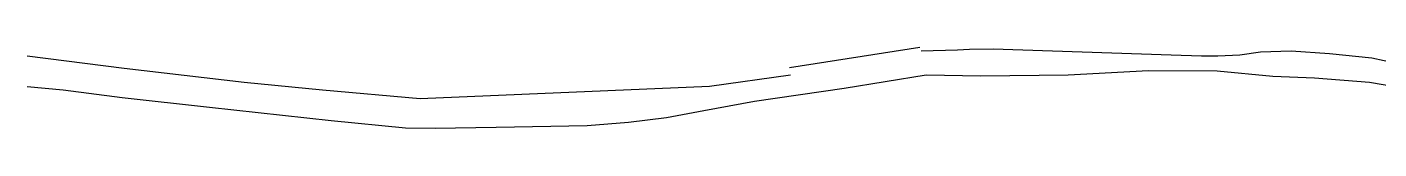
# Model space of a CAD drawing. Header units: millimetres. Extents: x 583 to 26013, y 350 to 21391.
# Drawn here: x 16091.2 to 16341.6, y 15001.8 to 15016.8 of the extents above; entities that cross this region are included whole.
import ezdxf

# ---------------------------------------------------------------- set-up
doc = ezdxf.new("R2010")
doc.units = ezdxf.units.MM
doc.layers.add('105-QUADRAS_ESTRADAS', color=80, linetype='Continuous')

msp = doc.modelspace()

# ---------------------------------------------------------------- linework, layer by layer
at = {"layer": '105-QUADRAS_ESTRADAS', "color": 0, "linetype": 'Continuous'}
for p, q in [((16256.51551, 15016.80241), (16232.41551, 15013.00241)), ((16263.51551, 15016.30241), (16256.81551, 15016.10241)), ((16265.71551, 15016.40241), (16263.51551, 15016.30241)), ((16270.11551, 15016.50241), (16265.71551, 15016.40241)), ((16303.11551, 15015.40241), (16270.11551, 15016.50241)), ((16325.31551, 15016.10241), (16319.61551, 15015.90241)), ((16332.41551, 15015.60241), (16325.31551, 15016.10241)), ((16091.21551, 15015.20241), (16091.21551, 15015.20241)), ((16109.21551, 15012.90241), (16091.21551, 15015.20241)), ((16308.71551, 15015.20241), (16303.11551, 15015.40241)), ((16311.71551, 15015.20241), (16308.71551, 15015.20241)), ((16315.81551, 15015.40241), (16311.71551, 15015.20241)), ((16319.61551, 15015.90241), (16315.81551, 15015.40241)), ((16340.21551, 15014.80241), (16332.41551, 15015.60241)), ((16347.11551, 15013.30241), (16340.21551, 15014.80241)), ((16131.41551, 15010.30241), (16109.21551, 15012.90241)), ((16232.61551, 15011.70241), (16217.61551, 15009.60241)), ((16257.71551, 15011.70241), (16242.51551, 15009.20241)), ((16267.81551, 15011.50241), (16257.71551, 15011.70241)), ((16284.01551, 15011.70241), (16267.81551, 15011.50241)), ((16298.91551, 15012.50241), (16284.01551, 15011.70241)), ((16311.61551, 15012.40241), (16298.91551, 15012.50241)), ((16321.91551, 15011.40241), (16311.61551, 15012.40241)), ((16329.61551, 15011.10241), (16321.91551, 15011.40241)), ((16339.81551, 15010.30241), (16329.61551, 15011.10241)), ((16091.21551, 15009.50241), (16091.21551, 15009.50241)), ((16097.91551, 15008.90241), (16091.21551, 15009.50241)), ((16108.81551, 15007.50241), (16097.91551, 15008.90241)), ((16145.91551, 15008.90241), (16131.41551, 15010.30241)), ((16164.01551, 15007.30241), (16145.91551, 15008.90241)), ((16217.61551, 15009.60241), (16164.01551, 15007.30241)), ((16242.51551, 15009.20241), (16225.91551, 15006.80241)), ((16345.21551, 15009.40241), (16339.81551, 15010.30241)), ((16125.01551, 15005.70241), (16108.81551, 15007.50241)), ((16225.91551, 15006.80241), (16216.51551, 15005.10241)), ((16147.51551, 15003.20241), (16125.01551, 15005.70241)), ((16209.61551, 15003.80241), (16202.61551, 15002.90241)), ((16216.51551, 15005.10241), (16209.61551, 15003.80241)), ((16161.31551, 15001.90241), (16147.51551, 15003.20241)), ((16166.81551, 15001.80241), (16161.31551, 15001.90241)), ((16178.11551, 15002.00241), (16166.81551, 15001.80241)), ((16194.91551, 15002.30241), (16178.11551, 15002.00241)), ((16202.61551, 15002.90241), (16194.91551, 15002.30241))]:
    msp.add_line(p, q, dxfattribs=at)

doc.saveas('drawing.dxf')
